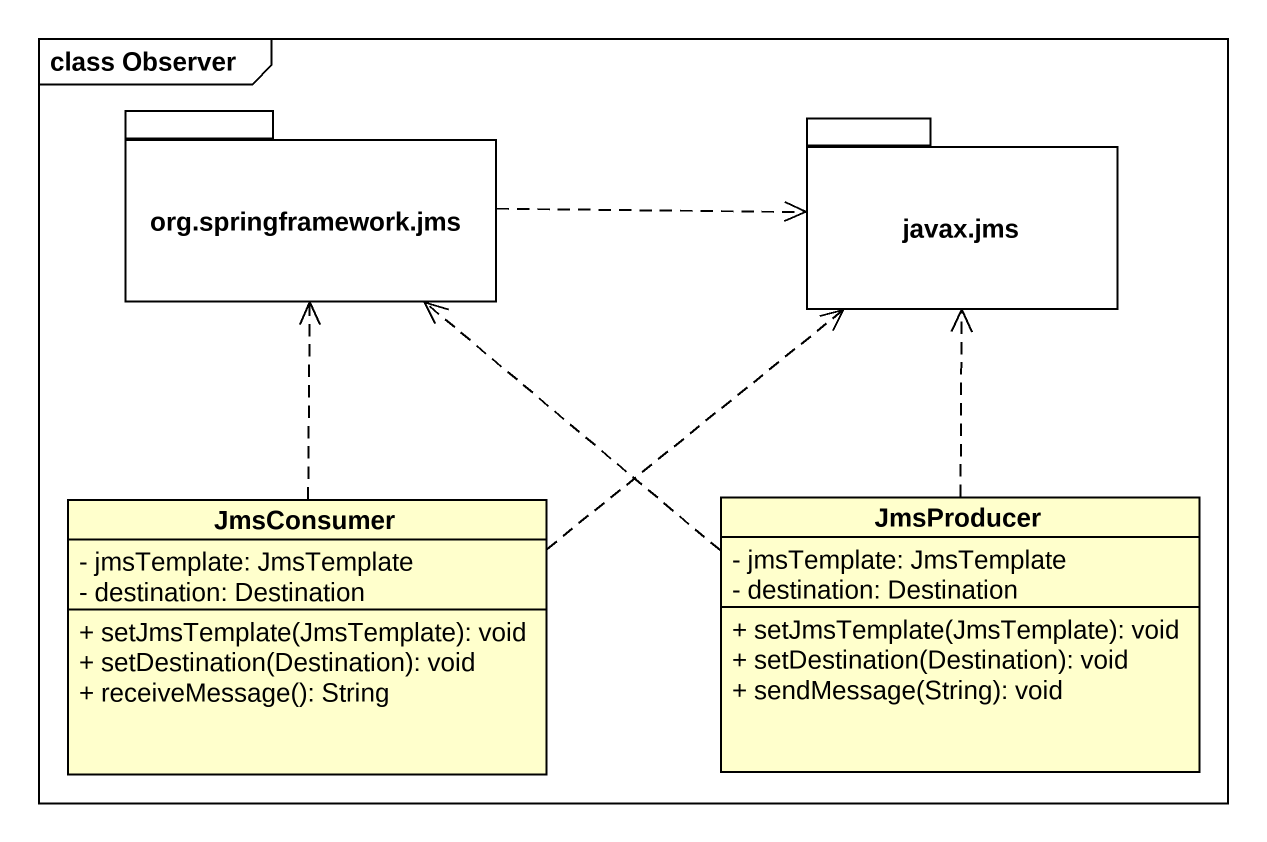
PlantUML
@startuml
mainframe class Observer
hide circle
hide empty members
skinparam classAttributeIconSize 0
package "org.springframework.jms" as org_springframework_jms {
}
package "javax.jms" as javax_jms {
}
class JmsProducer {
  - jmsTemplate: JmsTemplate
  - destination: Destination
  + setJmsTemplate(JmsTemplate): void
  + setDestination(Destination): void
  + sendMessage(String): void
}
class JmsConsumer {
  - jmsTemplate: JmsTemplate
  - destination: Destination
  + setJmsTemplate(JmsTemplate): void
  + setDestination(Destination): void
  + receiveMessage(): String
}
org_springframework_jms .right.> javax_jms
JmsProducer .up.> org_springframework_jms
JmsProducer .up.> javax_jms
JmsConsumer .up.> org_springframework_jms
JmsConsumer .up.> javax_jms
@enduml
